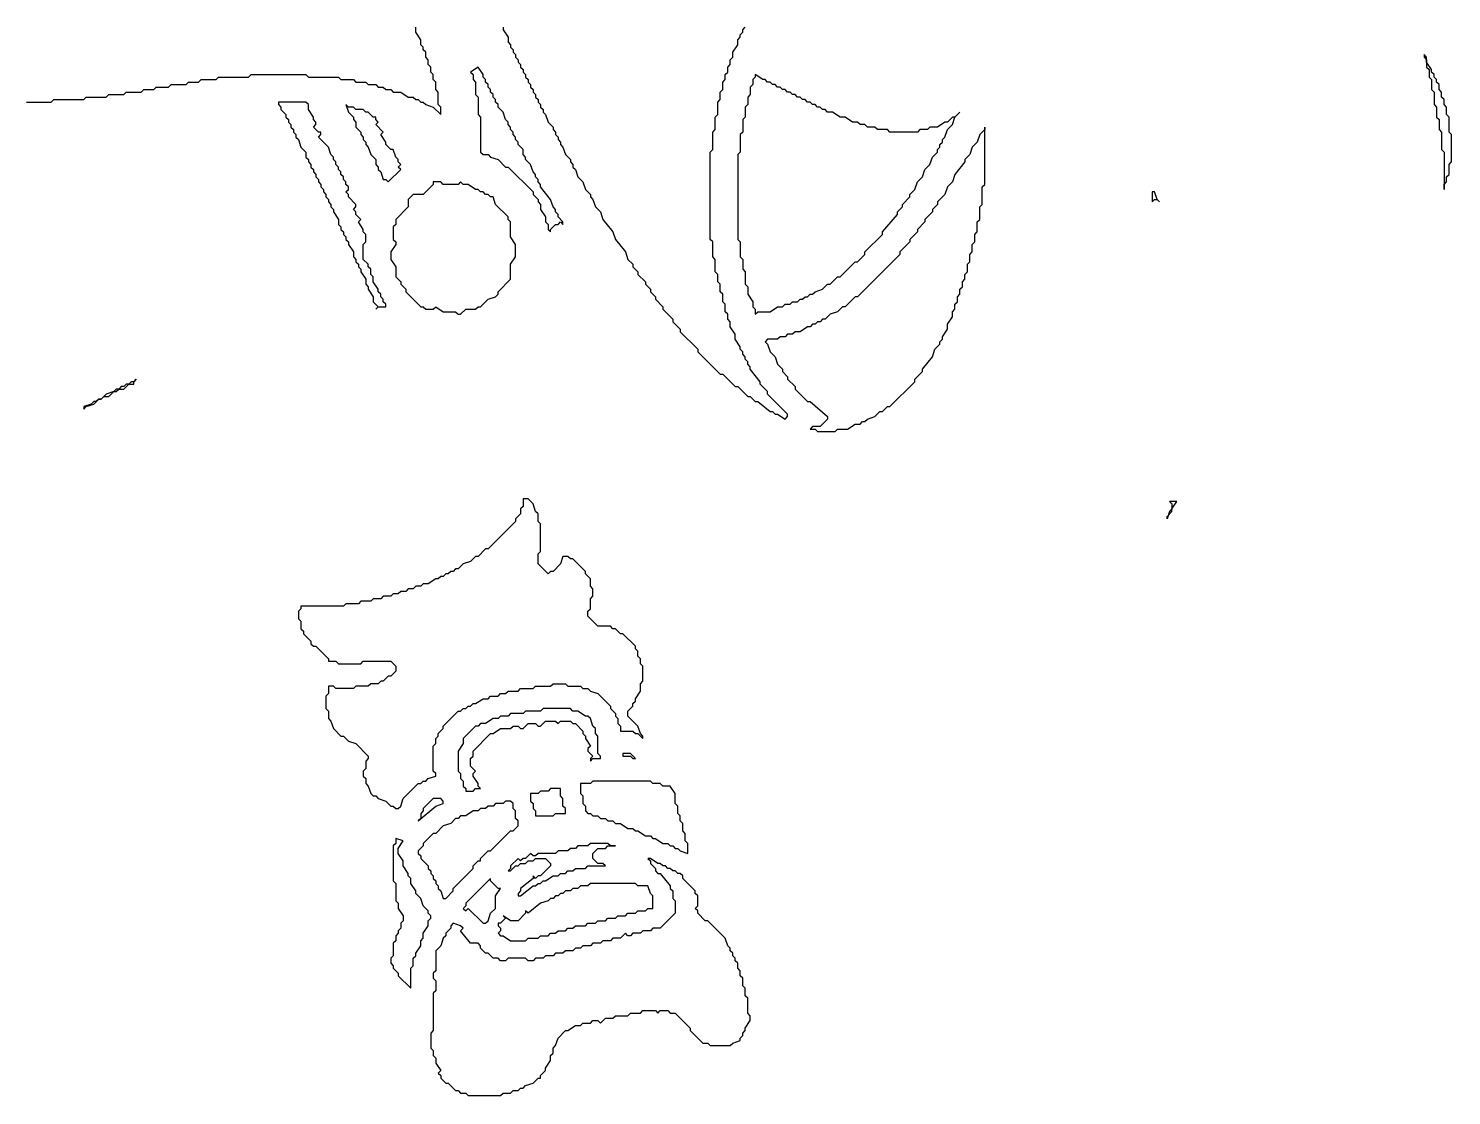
# Model space of a CAD drawing. Header units: millimetres. Extents: x 2.8 to 56.1, y 5.4 to 83.2.
# Drawn here: x 21.02 to 55.57, y 5.39 to 31.3 of the extents above; entities that cross this region are included whole.
import ezdxf

# ---------------------------------------------------------------- set-up
doc = ezdxf.new("R2010")
doc.units = ezdxf.units.MM
doc.layers.add('FILL_WHITE', color=7, linetype='Continuous')

msp = doc.modelspace()

# ---------------------------------------------------------------- linework, layer by layer
at = {"layer": 'FILL_WHITE'}
for points in [[(20.967, 29.515), (21.573, 29.515), (21.634, 29.576), (22.361, 29.576), (22.422, 29.636), (22.907, 29.636), (22.967, 29.697), (23.331, 29.697), (23.391, 29.758), (23.755, 29.758), (23.816, 29.818), (24.058, 29.818), (24.119, 29.879), (24.421, 29.879), (24.482, 29.939), (24.846, 29.939), (24.906, 30), (25.149, 30), (25.209, 30.061), (25.573, 30.061), (25.633, 30.121), (26.361, 30.121), (26.421, 30.182), (27.754, 30.182), (27.815, 30.121), (28.542, 30.121), (28.603, 30.061), (28.906, 30.061), (28.966, 30), (29.209, 30), (29.269, 29.939), (29.451, 29.939), (29.512, 29.879), (29.633, 29.879), (29.694, 29.818), (29.815, 29.818), (29.875, 29.758), (30.057, 29.758), (30.239, 29.636), (30.36, 29.636), (30.421, 29.576), (30.481, 29.576), (30.542, 29.515), (30.603, 29.515), (30.663, 29.455), (30.845, 29.394), (31.027, 29.212), (31.027, 29.394), (30.966, 29.455), (30.966, 29.758), (30.906, 29.818), (30.906, 30), (30.845, 30.061), (30.845, 30.182), (30.784, 30.242), (30.784, 30.364), (30.724, 30.424), (30.724, 30.545), (30.663, 30.606), (30.663, 30.727), (30.603, 30.788), (30.603, 30.848), (30.542, 30.909), (30.542, 31.03), (30.421, 31.212), (30.421, 31.333)], [(32.542, 31.333), (32.542, 31.273), (32.663, 31.091), (32.663, 30.97), (32.723, 30.909), (32.723, 30.848), (32.784, 30.788), (32.784, 30.727), (32.845, 30.667), (32.845, 30.606), (32.905, 30.545), (32.905, 30.485), (32.966, 30.424), (32.966, 30.364), (33.026, 30.303), (33.026, 30.242), (33.087, 30.182), (33.087, 30.121), (33.148, 30.061), (33.148, 30), (33.208, 29.939), (33.208, 29.879), (33.269, 29.818), (33.269, 29.758), (33.329, 29.697), (33.329, 29.636), (33.39, 29.576), (33.39, 29.515), (33.451, 29.455), (33.451, 29.394), (33.511, 29.333), (33.511, 29.273), (33.572, 29.212), (33.632, 29.03), (33.754, 28.909), (33.754, 28.848), (33.814, 28.788), (33.814, 28.727), (33.875, 28.667), (33.875, 28.606), (33.935, 28.545), (33.935, 28.485), (33.996, 28.424), (34.057, 28.242), (34.178, 28.121), (34.178, 28.061), (34.238, 28), (34.238, 27.939), (34.299, 27.879), (34.36, 27.697), (34.481, 27.576), (34.541, 27.394), (34.663, 27.273), (34.663, 27.212), (34.723, 27.152), (34.784, 26.97), (34.905, 26.848), (34.966, 26.667), (35.208, 26.364), (35.269, 26.182), (35.511, 25.879), (35.572, 25.697), (35.693, 25.576), (35.693, 25.515), (35.814, 25.394), (35.814, 25.333), (35.996, 25.152), (35.996, 25.091), (36.117, 24.97), (36.117, 24.909), (36.238, 24.788), (36.238, 24.727), (36.42, 24.545), (36.42, 24.485), (36.662, 24.242), (36.662, 24.182), (36.844, 24), (36.844, 23.939), (37.268, 23.515), (37.268, 23.455), (37.814, 22.909), (37.874, 22.909), (38.177, 22.606), (38.238, 22.606), (38.48, 22.364), (38.541, 22.364), (38.662, 22.242), (38.723, 22.242), (39.026, 22), (39.086, 22), (39.147, 21.939), (39.207, 21.939), (39.389, 21.818), (39.45, 21.879), (39.45, 21.939), (38.965, 22.424), (38.965, 22.485), (38.783, 22.667), (38.783, 22.727), (38.541, 23.03), (38.541, 23.091), (38.48, 23.152), (38.48, 23.212), (38.42, 23.273), (38.42, 23.333), (38.359, 23.394), (38.359, 23.455), (38.299, 23.515), (38.299, 23.576), (38.177, 23.758), (38.177, 23.879), (38.056, 24.061), (38.056, 24.182), (37.996, 24.242), (37.996, 24.364), (37.935, 24.424), (37.935, 24.606), (37.874, 24.667), (37.874, 24.848), (37.814, 24.909), (37.814, 25.091), (37.753, 25.152), (37.753, 25.333), (37.693, 25.394), (37.693, 25.697), (37.632, 25.758), (37.632, 26.121), (37.571, 26.182), (37.571, 28.303), (37.632, 28.364), (37.632, 28.788), (37.693, 28.848), (37.693, 29.152), (37.753, 29.212), (37.753, 29.515), (37.814, 29.576), (37.814, 29.758), (37.874, 29.818), (37.874, 30), (37.935, 30.061), (37.935, 30.182), (37.996, 30.242), (37.996, 30.364), (38.056, 30.424), (38.056, 30.545), (38.117, 30.606), (38.117, 30.727), (38.238, 30.909), (38.238, 31.03), (38.299, 31.091), (38.299, 31.152), (38.359, 31.212), (38.359, 31.273), (38.42, 31.333)]]:
    msp.add_lwpolyline(points, dxfattribs=at)
for points in [[(54.902, 30.667), (54.902, 30.606), (54.963, 30.545), (54.963, 30.364), (55.024, 30.303), (55.024, 30.121), (55.084, 30.061), (55.084, 29.818), (55.145, 29.758), (55.145, 29.455), (55.205, 29.394), (55.205, 29.152), (55.266, 29.091), (55.266, 28.848), (55.327, 28.788), (55.327, 28.364), (55.387, 28.303), (55.387, 27.394), (55.387, 27.515), (55.448, 27.576), (55.448, 27.697), (55.508, 27.758), (55.508, 28), (55.569, 28.061), (55.569, 28.727), (55.508, 28.788), (55.508, 29.152), (55.448, 29.212), (55.448, 29.394), (55.387, 29.455), (55.387, 29.576), (55.327, 29.636), (55.327, 29.758), (55.266, 29.818), (55.266, 29.939), (55.205, 30), (55.205, 30.061), (55.145, 30.121), (55.145, 30.182), (55.084, 30.242), (55.084, 30.303), (54.963, 30.485), (54.963, 30.606)], [(31.936, 30.364), (31.754, 30.242), (31.814, 30.182), (31.814, 30.061), (31.875, 30), (31.875, 29.697), (31.936, 29.636), (31.936, 29.212), (31.996, 29.152), (31.996, 28.303), (32.057, 28.242), (32.178, 28.242), (32.239, 28.182), (32.42, 28.121), (32.602, 27.939), (32.663, 27.939), (33.269, 27.333), (33.269, 27.273), (33.39, 27.152), (33.39, 27.091), (33.451, 27.03), (33.451, 26.909), (33.572, 26.727), (33.572, 26.606), (33.632, 26.545), (33.632, 26.424), (33.693, 26.364), (33.693, 26.424), (33.814, 26.545), (33.875, 26.545), (33.935, 26.606), (33.996, 26.545), (33.996, 26.606), (33.875, 26.727), (33.875, 26.788), (33.814, 26.848), (33.814, 26.909), (33.754, 26.97), (33.693, 27.152), (33.451, 27.455), (33.451, 27.515), (33.39, 27.576), (33.39, 27.636), (33.329, 27.697), (33.329, 27.758), (33.269, 27.818), (33.208, 28), (33.087, 28.121), (33.087, 28.182), (33.026, 28.242), (33.026, 28.364), (32.905, 28.485), (32.905, 28.545), (32.845, 28.606), (32.845, 28.667), (32.784, 28.727), (32.784, 28.788), (32.723, 28.848), (32.723, 28.909), (32.663, 28.97), (32.663, 29.03), (32.602, 29.091), (32.542, 29.273), (32.42, 29.394), (32.42, 29.455), (32.36, 29.515), (32.36, 29.576), (32.299, 29.636), (32.299, 29.697), (32.239, 29.758), (32.239, 29.818), (32.178, 29.879), (32.178, 29.939), (32.117, 30), (32.117, 30.061), (32.057, 30.121), (32.057, 30.182)], [(43.631, 29.273), (43.51, 29.152), (43.449, 29.152), (43.328, 29.03), (43.268, 29.03), (43.086, 28.909), (42.904, 28.909), (42.843, 28.848), (42.662, 28.848), (42.601, 28.788), (41.934, 28.788), (41.874, 28.848), (41.631, 28.848), (41.571, 28.909), (41.389, 28.909), (41.328, 28.97), (41.207, 28.97), (41.147, 29.03), (41.025, 29.03), (40.844, 29.152), (40.722, 29.152), (40.541, 29.273), (40.419, 29.273), (40.359, 29.333), (40.298, 29.333), (40.238, 29.394), (40.177, 29.394), (40.116, 29.455), (40.056, 29.455), (39.995, 29.515), (39.935, 29.515), (39.874, 29.576), (39.813, 29.576), (39.753, 29.636), (39.692, 29.636), (39.632, 29.697), (39.571, 29.697), (39.51, 29.758), (39.45, 29.758), (39.389, 29.818), (39.329, 29.818), (39.268, 29.879), (39.207, 29.879), (39.147, 29.939), (39.086, 29.939), (39.026, 30), (38.965, 30), (38.904, 30.061), (38.844, 30.061), (38.662, 30.182), (38.662, 30.121), (38.601, 30.061), (38.601, 29.939), (38.541, 29.879), (38.541, 29.697), (38.48, 29.636), (38.48, 29.455), (38.42, 29.394), (38.42, 29.152), (38.359, 29.091), (38.359, 28.788), (38.299, 28.727), (38.299, 28.303), (38.238, 28.242), (38.238, 26.182), (38.299, 26.121), (38.299, 25.758), (38.359, 25.697), (38.359, 25.455), (38.42, 25.394), (38.42, 25.091), (38.48, 25.03), (38.48, 24.848), (38.601, 24.667), (38.601, 24.545), (38.662, 24.485), (38.662, 24.364), (38.723, 24.424), (39.026, 24.424), (39.207, 24.545), (39.329, 24.545), (39.389, 24.606), (39.51, 24.606), (39.571, 24.667), (39.692, 24.667), (39.753, 24.727), (39.813, 24.727), (39.874, 24.788), (39.935, 24.788), (39.995, 24.848), (40.056, 24.848), (40.116, 24.909), (40.298, 24.97), (40.419, 25.091), (40.48, 25.091), (40.662, 25.273), (40.722, 25.273), (41.086, 25.636), (41.147, 25.636), (41.328, 25.818), (41.328, 25.879), (41.753, 26.303), (41.753, 26.364), (42.116, 26.788), (42.116, 26.848), (42.237, 26.97), (42.237, 27.03), (42.419, 27.212), (42.419, 27.273), (42.54, 27.394), (42.601, 27.576), (42.722, 27.697), (42.783, 27.879), (42.904, 28), (42.965, 28.182), (43.086, 28.303), (43.086, 28.364), (43.146, 28.424), (43.146, 28.485), (43.207, 28.545), (43.207, 28.606), (43.268, 28.667), (43.328, 28.848), (43.449, 28.97), (43.51, 29.152)], [(27.088, 29.515), (27.088, 29.455), (27.148, 29.394), (27.148, 29.333), (27.27, 29.212), (27.27, 29.152), (27.33, 29.091), (27.33, 29.03), (27.391, 28.97), (27.391, 28.909), (27.451, 28.848), (27.451, 28.788), (27.512, 28.727), (27.512, 28.667), (27.573, 28.606), (27.633, 28.424), (27.754, 28.303), (27.754, 28.182), (27.815, 28.121), (27.815, 28.061), (27.876, 28), (27.876, 27.939), (27.936, 27.879), (27.936, 27.818), (27.997, 27.758), (27.997, 27.697), (28.057, 27.636), (28.057, 27.576), (28.118, 27.515), (28.118, 27.455), (28.179, 27.394), (28.179, 27.333), (28.239, 27.273), (28.239, 27.212), (28.3, 27.152), (28.3, 27.091), (28.36, 27.03), (28.36, 26.97), (28.421, 26.909), (28.421, 26.848), (28.542, 26.667), (28.542, 26.545), (28.603, 26.485), (28.603, 26.424), (28.663, 26.364), (28.663, 26.303), (28.724, 26.242), (28.724, 26.182), (28.785, 26.121), (28.785, 26.061), (28.906, 25.879), (28.906, 25.758), (28.966, 25.697), (28.966, 25.636), (29.027, 25.576), (29.027, 25.515), (29.088, 25.455), (29.088, 25.394), (29.209, 25.212), (29.209, 25.091), (29.269, 25.03), (29.269, 24.97), (29.391, 24.788), (29.391, 24.667), (29.512, 24.545), (29.451, 24.485), (29.512, 24.545), (29.694, 24.545), (29.694, 24.606), (29.633, 24.667), (29.633, 24.727), (29.572, 24.788), (29.572, 24.848), (29.512, 24.909), (29.512, 24.97), (29.391, 25.152), (29.391, 25.273), (29.33, 25.333), (29.33, 25.455), (29.269, 25.515), (29.269, 25.576), (29.148, 25.697), (29.148, 26.061), (29.209, 26.121), (29.209, 26.303), (29.148, 26.364), (29.148, 26.424), (29.027, 26.606), (29.088, 26.667), (28.966, 26.788), (28.966, 26.848), (28.906, 26.909), (28.966, 26.97), (28.966, 27.03), (28.785, 27.212), (28.785, 27.273), (28.724, 27.333), (28.785, 27.394), (28.785, 27.455), (28.724, 27.515), (28.724, 27.576), (28.663, 27.636), (28.663, 27.697), (28.603, 27.758), (28.603, 27.818), (28.542, 27.879), (28.542, 27.939), (28.482, 28), (28.482, 28.061), (28.421, 28.121), (28.421, 28.182), (28.36, 28.242), (28.3, 28.424), (28.057, 28.667), (28.118, 28.727), (28.118, 28.788), (28.057, 28.788), (27.936, 28.909), (27.997, 28.97), (27.997, 29.03), (27.936, 29.091), (27.936, 29.152), (27.815, 29.333), (27.815, 29.455), (27.754, 29.515)], [(28.724, 29.455), (28.785, 29.273), (28.906, 29.152), (28.906, 29.091), (28.966, 29.03), (28.966, 28.909), (29.088, 28.788), (29.088, 28.727), (29.148, 28.667), (29.148, 28.606), (29.209, 28.545), (29.209, 28.485), (29.269, 28.424), (29.33, 28.242), (29.451, 28.121), (29.451, 28), (29.512, 27.939), (29.512, 27.879), (29.572, 27.818), (29.633, 27.636), (29.694, 27.636), (29.754, 27.576), (30.057, 27.879), (29.997, 27.939), (30.057, 28), (29.997, 28.061), (29.997, 28.121), (29.936, 28.182), (29.875, 28.364), (29.815, 28.364), (29.694, 28.485), (29.694, 28.545), (29.572, 28.727), (29.633, 28.788), (29.451, 28.97), (29.512, 29.03), (29.451, 29.091), (29.451, 29.152), (29.391, 29.152), (29.269, 29.273), (29.209, 29.273), (29.148, 29.333), (28.966, 29.333), (28.906, 29.394), (28.785, 29.394)], [(44.237, 28.909), (44.237, 28.848), (44.116, 28.727), (44.055, 28.545), (43.934, 28.424), (43.874, 28.242), (43.752, 28.121), (43.752, 28.061), (43.51, 27.758), (43.449, 27.576), (43.328, 27.455), (43.268, 27.273), (43.086, 27.091), (43.086, 27.03), (42.965, 26.909), (42.965, 26.848), (42.783, 26.667), (42.783, 26.606), (42.601, 26.424), (42.601, 26.364), (42.419, 26.182), (42.419, 26.121), (42.177, 25.879), (42.177, 25.818), (41.147, 24.788), (41.086, 24.788), (40.844, 24.545), (40.783, 24.545), (40.662, 24.424), (40.48, 24.364), (40.359, 24.242), (40.298, 24.242), (40.238, 24.182), (40.177, 24.182), (40.116, 24.121), (40.056, 24.121), (39.995, 24.061), (39.935, 24.061), (39.753, 23.939), (39.632, 23.939), (39.571, 23.879), (39.45, 23.879), (39.389, 23.818), (39.268, 23.818), (39.207, 23.758), (38.965, 23.758), (38.904, 23.697), (38.965, 23.636), (39.026, 23.455), (39.147, 23.333), (39.207, 23.152), (39.329, 23.03), (39.329, 22.97), (39.45, 22.848), (39.45, 22.788), (39.632, 22.606), (39.632, 22.545), (39.935, 22.242), (39.995, 22.242), (40.419, 21.879), (40.419, 21.818), (40.238, 21.636), (40.056, 21.636), (39.995, 21.576), (40.116, 21.576), (40.177, 21.515), (40.601, 21.515), (40.662, 21.576), (40.904, 21.576), (41.086, 21.697), (41.207, 21.697), (41.268, 21.758), (41.328, 21.758), (41.389, 21.818), (41.571, 21.879), (41.692, 22), (41.753, 22), (41.874, 22.121), (41.934, 22.121), (42.54, 22.727), (42.54, 22.788), (42.722, 22.97), (42.722, 23.03), (42.965, 23.333), (43.025, 23.515), (43.146, 23.636), (43.146, 23.697), (43.207, 23.758), (43.207, 23.818), (43.328, 24), (43.328, 24.121), (43.449, 24.303), (43.449, 24.424), (43.51, 24.485), (43.51, 24.606), (43.571, 24.667), (43.571, 24.788), (43.631, 24.848), (43.631, 24.97), (43.692, 25.03), (43.692, 25.152), (43.752, 25.212), (43.752, 25.333), (43.813, 25.394), (43.813, 25.576), (43.874, 25.636), (43.874, 25.818), (43.934, 25.879), (43.934, 26.061), (43.995, 26.121), (43.995, 26.303), (44.055, 26.364), (44.055, 26.606), (44.116, 26.667), (44.116, 26.97), (44.177, 27.03), (44.177, 27.455), (44.237, 27.515)], [(30.845, 27.576), (30.845, 27.515), (30.603, 27.273), (30.36, 27.273), (30.239, 27.152), (30.239, 26.97), (29.936, 26.667), (29.936, 26.545), (29.875, 26.485), (29.875, 26.182), (29.936, 26.121), (29.936, 26.061), (29.815, 25.879), (29.815, 25.697), (29.936, 25.515), (29.936, 25.273), (30.057, 25.152), (30.057, 25.091), (30.178, 24.97), (30.178, 24.909), (30.542, 24.545), (30.603, 24.545), (30.663, 24.485), (30.845, 24.485), (30.906, 24.545), (31.087, 24.424), (31.39, 24.424), (31.451, 24.364), (31.511, 24.364), (31.633, 24.485), (31.875, 24.485), (31.936, 24.545), (31.996, 24.545), (32.178, 24.727), (32.36, 24.788), (32.42, 24.848), (32.42, 24.909), (32.723, 25.212), (32.723, 25.576), (32.845, 25.758), (32.845, 26.061), (32.723, 26.242), (32.723, 26.606), (32.663, 26.667), (32.663, 26.727), (32.36, 27.03), (32.299, 27.212), (32.239, 27.212), (32.178, 27.273), (32.117, 27.273), (32.057, 27.333), (31.996, 27.333), (31.936, 27.394), (31.875, 27.394), (31.693, 27.515), (31.572, 27.515), (31.511, 27.576), (31.451, 27.515), (31.087, 27.515), (31.027, 27.576)], [(48.297, 27.333), (48.297, 27.091), (48.358, 27.152), (48.418, 27.152), (48.479, 27.091), (48.418, 27.152), (48.358, 27.333)], [(23.634, 22.788), (23.573, 22.727), (23.513, 22.727), (23.452, 22.667), (23.391, 22.667), (23.331, 22.606), (23.27, 22.606), (23.21, 22.545), (23.149, 22.545), (23.088, 22.485), (22.907, 22.424), (22.785, 22.303), (22.725, 22.303), (22.664, 22.242), (22.604, 22.242), (22.543, 22.182), (22.361, 22.121), (22.361, 22.061), (22.422, 22.121), (22.604, 22.182), (22.725, 22.303), (22.785, 22.303), (22.846, 22.364), (22.967, 22.364), (23.088, 22.485), (23.149, 22.485), (23.21, 22.545), (23.331, 22.545), (23.452, 22.667), (23.573, 22.667), (23.573, 22.727)], [(33.148, 19.879), (33.026, 19.879), (33.026, 19.697), (32.966, 19.636), (32.966, 19.515), (32.845, 19.394), (32.845, 19.333), (32.178, 18.667), (32.117, 18.667), (31.936, 18.485), (31.875, 18.485), (31.754, 18.364), (31.572, 18.303), (31.451, 18.182), (31.39, 18.182), (31.33, 18.121), (31.269, 18.121), (31.209, 18.061), (31.148, 18.061), (31.087, 18), (31.027, 18), (30.966, 17.939), (30.906, 17.939), (30.724, 17.818), (30.603, 17.818), (30.542, 17.758), (30.421, 17.758), (30.36, 17.697), (30.239, 17.697), (30.178, 17.636), (30.057, 17.636), (29.997, 17.576), (29.875, 17.576), (29.815, 17.515), (29.633, 17.515), (29.572, 17.455), (29.391, 17.455), (29.33, 17.394), (29.088, 17.394), (29.027, 17.333), (28.724, 17.333), (28.663, 17.273), (27.633, 17.273), (27.633, 17.212), (27.573, 17.152), (27.573, 16.97), (27.633, 16.909), (27.633, 16.727), (27.694, 16.667), (27.694, 16.606), (27.876, 16.424), (27.876, 16.364), (27.936, 16.303), (27.997, 16.303), (28.3, 16), (28.3, 15.939), (28.482, 15.939), (28.542, 15.879), (29.088, 15.879), (29.148, 15.939), (29.815, 15.939), (29.936, 15.818), (29.936, 15.697), (29.815, 15.576), (29.754, 15.576), (29.633, 15.455), (29.572, 15.455), (29.512, 15.394), (29.33, 15.394), (29.269, 15.333), (28.966, 15.333), (28.906, 15.273), (28.482, 15.273), (28.421, 15.333), (28.3, 15.333), (28.3, 15.152), (28.239, 15.091), (28.239, 14.788), (28.3, 14.727), (28.3, 14.545), (28.36, 14.485), (28.421, 14.303), (28.603, 14.121), (28.663, 14.121), (28.785, 14), (28.966, 13.939), (29.269, 13.636), (29.269, 13.576), (29.209, 13.515), (29.209, 13.333), (29.148, 13.273), (29.148, 13.152), (29.209, 13.091), (29.209, 12.97), (29.269, 12.909), (29.33, 12.727), (29.391, 12.667), (29.451, 12.667), (29.512, 12.606), (29.694, 12.545), (29.815, 12.424), (29.875, 12.424), (29.936, 12.364), (29.997, 12.364), (30.057, 12.424), (30.118, 12.606), (30.481, 12.97), (30.542, 12.97), (30.603, 13.03), (30.663, 13.03), (30.724, 13.091), (30.906, 13.152), (30.906, 13.212), (30.845, 13.273), (30.845, 13.879), (30.906, 13.939), (30.906, 14.061), (30.966, 14.121), (30.966, 14.182), (31.087, 14.303), (31.087, 14.364), (31.451, 14.727), (31.511, 14.727), (31.572, 14.788), (31.633, 14.788), (31.693, 14.848), (31.754, 14.848), (31.814, 14.909), (31.875, 14.909), (32.057, 15.03), (32.178, 15.03), (32.239, 15.091), (32.42, 15.091), (32.481, 15.152), (32.602, 15.152), (32.663, 15.212), (32.905, 15.212), (32.966, 15.273), (33.269, 15.273), (33.329, 15.333), (33.693, 15.333), (33.754, 15.394), (34.057, 15.394), (34.117, 15.333), (34.42, 15.333), (34.481, 15.273), (34.602, 15.273), (34.663, 15.212), (34.844, 15.152), (35.147, 14.848), (35.147, 14.788), (35.269, 14.667), (35.269, 14.606), (35.329, 14.545), (35.329, 14.424), (35.39, 14.364), (35.39, 14.242), (35.693, 14.242), (35.753, 14.182), (35.814, 14.182), (35.935, 14.061), (35.935, 14.121), (35.875, 14.182), (35.814, 14.364), (35.572, 14.606), (35.572, 14.727), (35.693, 14.848), (35.693, 14.909), (35.753, 14.97), (35.753, 15.03), (35.875, 15.212), (35.875, 15.394), (35.935, 15.455), (35.935, 15.818), (35.875, 15.879), (35.875, 16), (35.814, 16.061), (35.814, 16.182), (35.753, 16.242), (35.753, 16.303), (35.45, 16.606), (35.39, 16.606), (35.269, 16.727), (35.208, 16.727), (35.147, 16.788), (34.844, 16.788), (34.602, 17.03), (34.602, 17.152), (34.663, 17.212), (34.663, 17.455), (34.723, 17.515), (34.723, 17.697), (34.663, 17.758), (34.663, 17.939), (34.541, 18.061), (34.541, 18.121), (34.238, 18.424), (34.178, 18.424), (34.117, 18.485), (33.996, 18.485), (33.935, 18.303), (33.754, 18.121), (33.693, 18.121), (33.632, 18.061), (33.39, 18.303), (33.39, 18.545), (33.451, 18.606), (33.451, 19.273), (33.39, 19.333), (33.39, 19.515), (33.329, 19.576), (33.269, 19.758)], [(48.903, 19.818), (48.721, 19.818), (48.782, 19.758), (48.782, 19.636), (48.721, 19.576), (48.661, 19.394), (48.661, 19.455), (48.782, 19.576), (48.782, 19.636)], [(34.663, 14.545), (34.602, 14.606), (34.541, 14.606), (34.36, 14.727), (34.238, 14.727), (34.178, 14.788), (33.511, 14.788), (33.451, 14.727), (33.087, 14.727), (33.026, 14.667), (32.723, 14.667), (32.663, 14.606), (32.481, 14.606), (32.42, 14.545), (32.299, 14.545), (32.117, 14.424), (31.996, 14.424), (31.936, 14.364), (31.875, 14.364), (31.572, 14.061), (31.572, 13.939), (31.451, 13.758), (31.451, 13.273), (31.511, 13.212), (31.511, 13.091), (31.572, 13.03), (31.572, 12.909), (31.633, 12.848), (31.633, 12.788), (31.814, 12.788), (31.875, 12.848), (31.996, 12.848), (31.936, 12.909), (31.936, 12.97), (31.814, 13.152), (31.814, 13.212), (31.875, 13.273), (31.754, 13.394), (31.754, 13.576), (31.814, 13.636), (31.814, 13.758), (32.239, 14.182), (32.299, 14.182), (32.481, 14.303), (32.723, 14.303), (32.784, 14.364), (32.905, 14.364), (32.966, 14.303), (33.026, 14.303), (33.148, 14.424), (33.329, 14.424), (33.39, 14.364), (33.451, 14.364), (33.572, 14.485), (33.814, 14.485), (33.875, 14.424), (33.935, 14.485), (34.178, 14.485), (34.238, 14.424), (34.299, 14.424), (34.481, 14.242), (34.481, 14.182), (34.541, 14.121), (34.541, 14.061), (34.663, 13.879), (34.602, 13.818), (34.602, 13.758), (34.723, 13.636), (34.663, 13.576), (34.663, 13.515), (34.723, 13.576), (34.905, 13.576), (34.905, 13.636), (34.844, 13.697), (34.844, 14.121), (34.784, 14.182), (34.784, 14.303), (34.723, 14.364)], [(35.45, 13.697), (35.45, 13.636), (35.632, 13.636), (35.693, 13.576), (35.753, 13.576), (35.632, 13.697)], [(33.935, 12.848), (33.693, 12.848), (33.632, 12.788), (33.451, 12.788), (33.39, 12.727), (33.208, 12.727), (33.208, 12.545), (33.269, 12.485), (33.269, 12.364), (33.329, 12.303), (33.329, 12.182), (33.754, 12.182), (33.814, 12.242), (34.057, 12.242), (34.057, 12.364), (33.996, 12.424), (33.996, 12.606), (33.935, 12.667)], [(34.42, 12.97), (34.42, 12.727), (34.481, 12.667), (34.481, 12.485), (34.541, 12.424), (34.541, 12.303), (34.602, 12.242), (34.663, 12.242), (34.723, 12.182), (34.844, 12.182), (34.905, 12.121), (35.026, 12.121), (35.087, 12.061), (35.208, 12.061), (35.269, 12), (35.39, 12), (35.572, 11.879), (35.693, 11.879), (35.753, 11.818), (35.814, 11.818), (35.996, 11.697), (36.117, 11.697), (36.178, 11.636), (36.238, 11.636), (36.42, 11.515), (36.541, 11.515), (36.602, 11.455), (36.662, 11.455), (36.723, 11.394), (36.784, 11.394), (36.844, 11.333), (37.026, 11.273), (37.026, 11.515), (36.965, 11.576), (36.965, 11.758), (36.905, 11.818), (36.905, 12), (36.844, 12.061), (36.844, 12.182), (36.784, 12.242), (36.784, 12.424), (36.723, 12.485), (36.723, 12.727), (36.602, 12.909), (36.42, 12.909), (36.359, 12.97), (36.178, 12.97), (36.117, 13.03), (34.723, 13.03), (34.663, 12.97)], [(31.087, 12.545), (31.027, 12.606), (30.845, 12.606), (30.603, 12.364), (30.603, 12.303), (30.542, 12.242), (30.542, 12.121), (30.481, 12.061), (30.906, 12.424), (31.087, 12.485)], [(32.723, 12.545), (32.602, 12.545), (32.542, 12.485), (32.36, 12.485), (32.299, 12.424), (32.178, 12.424), (32.117, 12.364), (31.996, 12.364), (31.936, 12.303), (31.814, 12.303), (31.633, 12.182), (31.511, 12.182), (31.451, 12.121), (31.39, 12.121), (31.269, 12), (31.087, 11.939), (30.906, 11.758), (30.845, 11.758), (30.603, 11.515), (30.603, 11.455), (30.481, 11.333), (30.481, 11.273), (30.542, 11.212), (30.542, 11.152), (30.724, 10.97), (30.724, 10.909), (30.784, 10.848), (30.784, 10.788), (30.845, 10.727), (30.845, 10.667), (30.906, 10.606), (30.906, 10.545), (30.966, 10.485), (30.966, 10.424), (31.027, 10.364), (31.087, 10.182), (31.148, 10.182), (31.33, 10.364), (31.33, 10.424), (31.814, 10.909), (31.814, 10.97), (31.936, 11.091), (31.996, 11.091), (31.996, 11.152), (32.178, 11.333), (32.239, 11.333), (32.723, 11.818), (32.784, 11.818), (32.905, 11.939), (32.905, 12.061), (32.845, 12.121), (32.845, 12.303), (32.784, 12.364), (32.784, 12.485)], [(29.936, 11.636), (29.936, 11.515), (29.875, 11.455), (29.875, 10.606), (29.936, 10.545), (29.936, 10.121), (29.997, 10.061), (29.997, 9.939), (30.118, 9.758), (30.118, 9.636), (30.057, 9.576), (30.057, 9.455), (29.997, 9.394), (29.997, 9.333), (29.936, 9.273), (29.936, 9.152), (29.875, 9.091), (29.875, 8.788), (29.815, 8.727), (29.815, 8.606), (29.875, 8.545), (29.875, 8.485), (29.997, 8.364), (29.997, 8.303), (30.3, 8), (30.3, 8.485), (30.36, 8.545), (30.36, 8.727), (30.421, 8.788), (30.421, 8.848), (30.542, 9.03), (30.542, 9.152), (30.603, 9.212), (30.603, 9.333), (30.724, 9.515), (30.724, 9.636), (30.784, 9.697), (30.784, 9.758), (30.724, 9.818), (30.724, 9.879), (30.603, 10), (30.542, 10.182), (30.421, 10.303), (30.421, 10.364), (30.3, 10.545), (30.3, 10.667), (30.239, 10.727), (30.239, 10.788), (30.118, 10.97), (30.118, 11.091), (29.997, 11.273), (29.997, 11.394), (30.118, 11.576)], [(35.269, 11.455), (35.147, 11.455), (35.087, 11.515), (34.663, 11.515), (34.602, 11.455), (34.36, 11.455), (34.299, 11.394), (34.178, 11.394), (34.117, 11.333), (33.875, 11.333), (33.814, 11.273), (33.39, 11.273), (33.329, 11.212), (33.269, 11.212), (33.208, 11.273), (33.087, 11.152), (33.026, 11.152), (32.966, 11.091), (32.905, 11.152), (32.723, 10.97), (32.723, 10.909), (32.663, 10.848), (32.723, 10.848), (32.845, 10.97), (32.905, 10.97), (32.966, 11.03), (33.087, 11.03), (33.148, 11.091), (33.269, 11.091), (33.329, 11.152), (33.572, 11.152), (33.693, 11.03), (33.693, 10.97), (33.451, 10.727), (33.39, 10.727), (33.329, 10.667), (33.269, 10.727), (33.269, 10.667), (32.966, 10.424), (32.966, 10.364), (32.905, 10.303), (32.905, 10.242), (32.966, 10.242), (33.269, 10.485), (33.329, 10.485), (33.39, 10.545), (33.451, 10.545), (33.511, 10.606), (33.572, 10.606), (33.754, 10.727), (33.875, 10.727), (33.935, 10.788), (34.057, 10.788), (34.117, 10.848), (34.238, 10.848), (34.299, 10.909), (34.541, 10.909), (34.602, 10.97), (35.026, 10.97), (34.966, 11.03), (34.844, 11.03), (34.723, 11.152), (34.723, 11.273), (34.844, 11.394), (35.026, 11.394), (35.087, 11.455)], [(38.238, 8.606), (38.177, 8.667), (38.177, 8.727), (38.117, 8.788), (38.117, 8.848), (38.056, 8.909), (38.056, 8.97), (37.996, 9.03), (37.935, 9.212), (37.511, 9.636), (37.45, 9.636), (37.268, 9.818), (37.268, 9.879), (37.208, 9.939), (37.268, 10), (37.268, 10.242), (37.208, 10.303), (37.208, 10.364), (36.905, 10.667), (36.905, 10.727), (36.844, 10.788), (36.784, 10.788), (36.723, 10.848), (36.662, 10.848), (36.602, 10.909), (36.541, 10.909), (36.481, 10.97), (36.42, 10.97), (36.359, 11.03), (36.299, 11.03), (36.117, 11.152), (36.056, 11.152), (36.117, 11.091), (36.117, 11.03), (36.238, 10.909), (36.238, 10.848), (36.299, 10.788), (36.359, 10.788), (36.602, 10.485), (36.602, 10.424), (36.662, 10.364), (36.662, 10.182), (36.723, 10.121), (36.723, 9.818), (36.359, 9.455), (36.178, 9.455), (36.117, 9.394), (35.935, 9.394), (35.875, 9.333), (35.693, 9.333), (35.632, 9.273), (35.572, 9.273), (35.511, 9.333), (35.39, 9.212), (35.208, 9.212), (35.147, 9.152), (34.966, 9.152), (34.905, 9.091), (34.723, 9.091), (34.663, 9.03), (34.481, 9.03), (34.42, 8.97), (34.299, 8.97), (34.238, 8.909), (34.057, 8.909), (33.996, 8.848), (33.814, 8.848), (33.754, 8.788), (33.572, 8.788), (33.511, 8.727), (33.329, 8.727), (33.269, 8.667), (33.148, 8.667), (33.087, 8.727), (32.663, 8.727), (32.602, 8.667), (32.481, 8.667), (32.42, 8.727), (32.299, 8.727), (32.178, 8.848), (32.117, 8.848), (31.996, 8.97), (31.996, 9.03), (31.936, 9.091), (31.754, 9.091), (31.511, 9.394), (31.572, 9.455), (31.511, 9.515), (31.33, 9.576), (31.269, 9.515), (31.269, 9.455), (31.148, 9.333), (31.148, 9.273), (31.087, 9.212), (31.027, 9.03), (30.906, 8.909), (30.906, 8.424), (30.845, 8.364), (30.845, 8.242), (30.906, 8.182), (30.906, 7.939), (30.845, 7.879), (30.845, 6.97), (30.784, 6.909), (30.784, 6.545), (30.845, 6.485), (30.845, 6.364), (30.906, 6.303), (30.906, 6.182), (31.027, 6), (30.966, 5.939), (31.027, 5.879), (31.027, 5.818), (31.148, 5.697), (31.209, 5.697), (31.39, 5.515), (31.451, 5.515), (31.511, 5.455), (31.633, 5.455), (31.693, 5.394), (32.481, 5.394), (32.542, 5.455), (32.723, 5.455), (32.784, 5.515), (32.905, 5.515), (32.966, 5.576), (33.026, 5.576), (33.087, 5.636), (33.269, 5.697), (33.39, 5.818), (33.451, 5.818), (33.451, 5.879), (33.572, 6), (33.572, 6.061), (33.693, 6.242), (33.693, 6.364), (33.754, 6.424), (33.754, 6.545), (33.814, 6.606), (33.875, 6.788), (34.057, 6.97), (34.117, 6.97), (34.299, 7.091), (34.42, 7.091), (34.481, 7.152), (34.663, 7.152), (34.723, 7.212), (34.844, 7.212), (34.905, 7.152), (35.026, 7.273), (35.208, 7.273), (35.269, 7.333), (35.572, 7.333), (35.632, 7.394), (35.875, 7.394), (35.935, 7.455), (36.238, 7.455), (36.299, 7.394), (36.359, 7.455), (36.541, 7.455), (36.602, 7.394), (36.723, 7.394), (37.087, 7.03), (37.087, 6.97), (37.39, 6.667), (37.511, 6.667), (37.571, 6.606), (38.056, 6.606), (38.117, 6.667), (38.299, 6.727), (38.299, 6.788), (38.359, 6.848), (38.359, 6.909), (38.42, 6.97), (38.42, 7.03), (38.541, 7.212), (38.541, 7.333), (38.48, 7.394), (38.48, 7.758), (38.42, 7.818), (38.42, 8), (38.359, 8.061), (38.359, 8.242), (38.299, 8.303), (38.299, 8.424), (38.238, 8.485)], [(32.239, 10.667), (31.633, 10.061), (31.633, 10), (31.572, 9.939), (31.633, 9.879), (31.693, 9.939), (32.057, 9.576), (32.117, 9.576), (32.178, 9.636), (32.239, 9.818), (32.36, 9.939), (32.36, 10.242), (32.481, 10.424), (32.42, 10.424), (32.239, 10.606)], [(36.178, 10.242), (36.117, 10.303), (36.056, 10.485), (35.814, 10.485), (35.753, 10.545), (34.663, 10.545), (34.602, 10.485), (34.42, 10.485), (34.36, 10.424), (34.238, 10.424), (34.178, 10.364), (34.057, 10.364), (33.996, 10.303), (33.935, 10.303), (33.875, 10.242), (33.814, 10.242), (33.754, 10.182), (33.693, 10.182), (33.632, 10.121), (33.451, 10.061), (33.148, 9.818), (33.087, 9.879), (33.087, 9.818), (32.905, 9.636), (32.723, 9.636), (32.542, 9.758), (32.602, 9.697), (32.481, 9.576), (32.42, 9.576), (32.42, 9.515), (32.481, 9.455), (32.481, 9.394), (32.42, 9.333), (32.481, 9.273), (32.542, 9.273), (32.723, 9.152), (33.087, 9.152), (33.148, 9.212), (33.39, 9.212), (33.451, 9.273), (33.632, 9.273), (33.693, 9.333), (33.814, 9.333), (33.875, 9.394), (34.057, 9.394), (34.117, 9.455), (34.238, 9.455), (34.299, 9.515), (34.541, 9.515), (34.602, 9.576), (34.784, 9.576), (34.844, 9.636), (35.026, 9.636), (35.087, 9.697), (35.269, 9.697), (35.329, 9.758), (35.511, 9.758), (35.572, 9.818), (35.753, 9.818), (35.814, 9.879), (35.996, 9.879), (36.056, 9.939), (36.178, 9.939)]]:
    msp.add_lwpolyline(points, close=True, dxfattribs=at)

doc.saveas('drawing.dxf')
